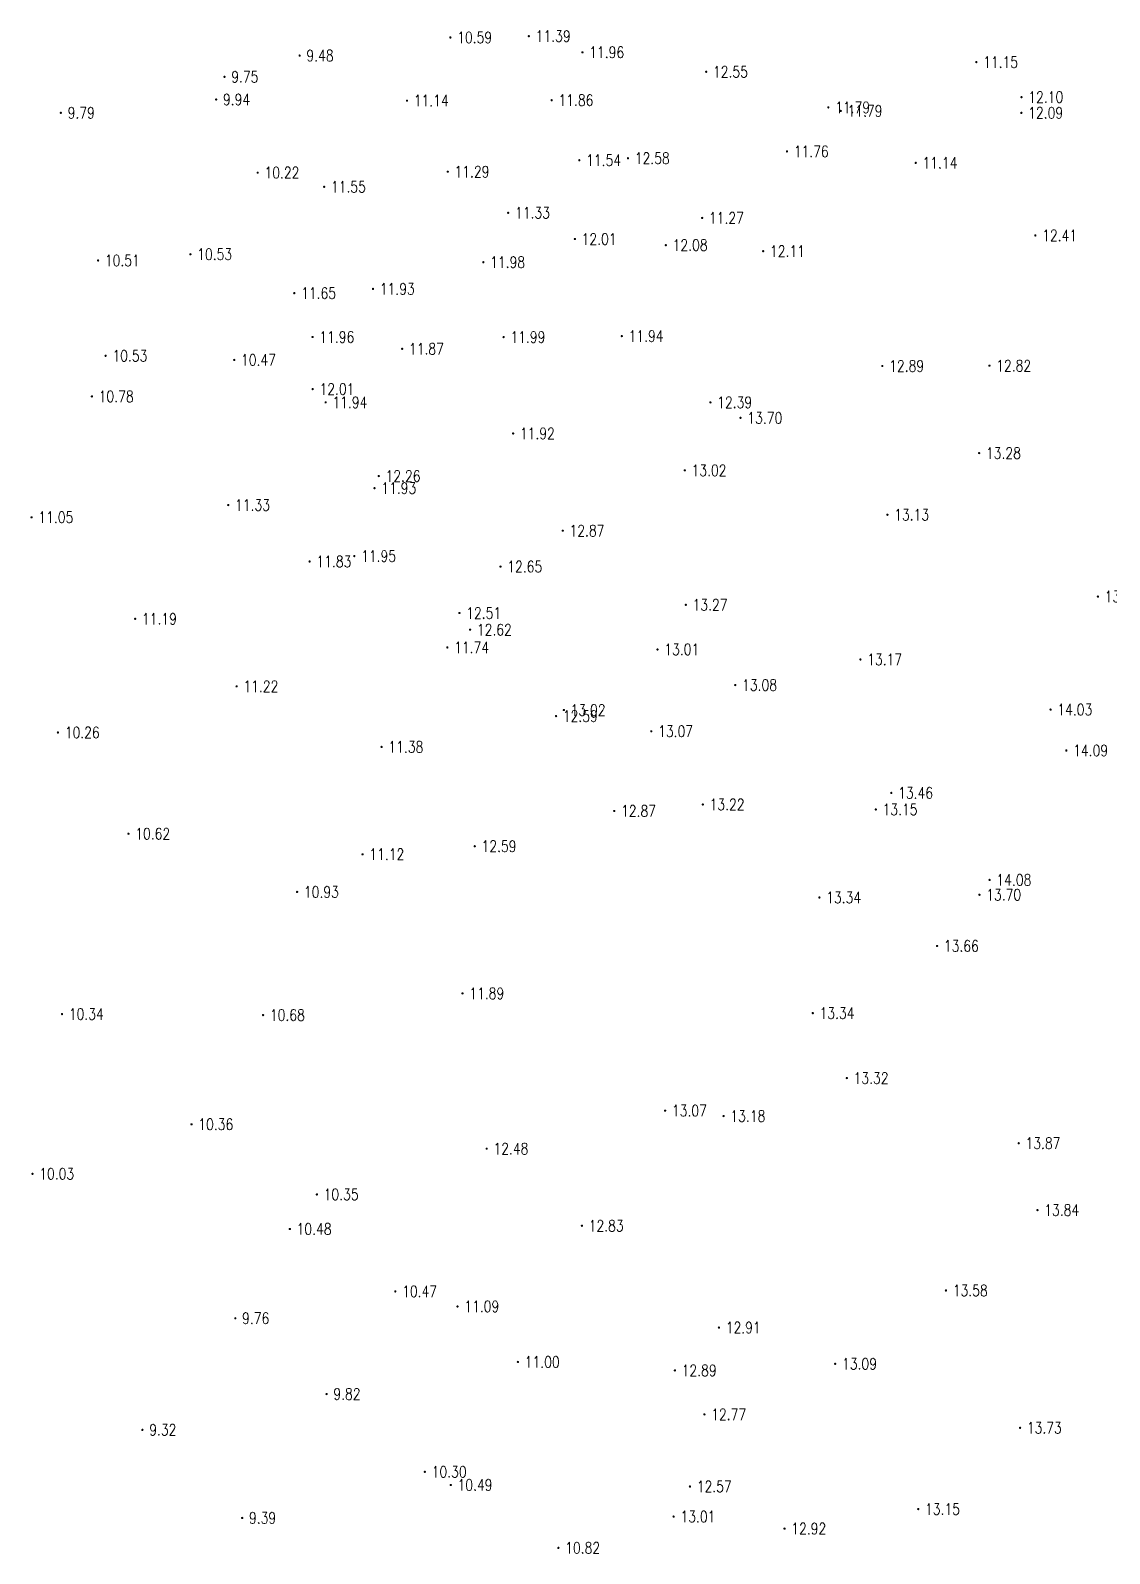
# Model space of a CAD drawing. Extents: x 476861 to 479475, y 2367369 to 2370541.
# Drawn here: x 478275.5 to 478370.8, y 2368759.5 to 2368893.9 of the extents above; entities that cross this region are included whole.
import ezdxf
from ezdxf.enums import TextEntityAlignment as Align

# ---------------------------------------------------------------- set-up
doc = ezdxf.new("R2010")
doc.units = 0
doc.header["$LTSCALE"] = 0.5
doc.layers.get('0').update_dxf_attribs({"linetype": 'CONTINUOUS'})
doc.layers.add('GCD', color=1, linetype='CONTINUOUS')
doc.styles.add('HZ', font='rs.shx', dxfattribs={"width": 0.8, "bigfont": 'hztxt.shx'})

# ---------------------------------------------------------------- blocks, each defined once
blk = doc.blocks.new('GC200')
at = {"linetype": 'Continuous', "const_width": 0.2, "flags": 128}
blk.add_lwpolyline([(-0.1, 0, 1), (0.1, 0, 1)], format="xyb", close=True, dxfattribs=at)

msp = doc.modelspace()

# ---------------------------------------------------------------- block references
at = {"layer": 'GCD', "linetype": 'Continuous'}
ref = msp.add_blockref('GC200', (478312.589, 2368893.263, 10.59), dxfattribs=dict(at, xscale=0.5, yscale=0.5, zscale=0.5))
ref.add_attrib('height', '10.59', dxfattribs={"linetype": 'Continuous', "height": 1, "style": 'HZ', "width": 0.8}).set_placement((478313.189, 2368893.263, 10.59), align=Align.MIDDLE_LEFT)
ref = msp.add_blockref('GC200', (478319.519, 2368893.382, 11.391), dxfattribs=dict(at, xscale=0.5, yscale=0.5, zscale=0.5))
ref.add_attrib('height', '11.39', dxfattribs={"linetype": 'Continuous', "height": 1, "style": 'HZ', "width": 0.8}).set_placement((478320.119, 2368893.382, 11.391), align=Align.MIDDLE_LEFT)
ref = msp.add_blockref('GC200', (478299.277, 2368891.664, 9.48), dxfattribs=dict(at, xscale=0.5, yscale=0.5, zscale=0.5))
ref.add_attrib('height', '9.48', dxfattribs={"linetype": 'Continuous', "height": 1, "style": 'HZ', "width": 0.8}).set_placement((478299.877, 2368891.664, 9.48), align=Align.MIDDLE_LEFT)
ref = msp.add_blockref('GC200', (478324.249, 2368891.955, 11.959), dxfattribs=dict(at, xscale=0.5, yscale=0.5, zscale=0.5))
ref.add_attrib('height', '11.96', dxfattribs={"linetype": 'Continuous', "height": 1, "style": 'HZ', "width": 0.8}).set_placement((478324.849, 2368891.955, 11.959), align=Align.MIDDLE_LEFT)
ref = msp.add_blockref('GC200', (478359.032, 2368891.089, 11.151), dxfattribs=dict(at, xscale=0.5, yscale=0.5, zscale=0.5))
ref.add_attrib('height', '11.15', dxfattribs={"linetype": 'Continuous', "height": 1, "style": 'HZ', "width": 0.8}).set_placement((478359.632, 2368891.089, 11.151), align=Align.MIDDLE_LEFT)
ref = msp.add_blockref('GC200', (478292.636, 2368889.791, 9.751), dxfattribs=dict(at, xscale=0.5, yscale=0.5, zscale=0.5))
ref.add_attrib('height', '9.75', dxfattribs={"linetype": 'Continuous', "height": 1, "style": 'HZ', "width": 0.8}).set_placement((478293.236, 2368889.791, 9.751), align=Align.MIDDLE_LEFT)
ref = msp.add_blockref('GC200', (478335.177, 2368890.238, 12.548), dxfattribs=dict(at, xscale=0.5, yscale=0.5, zscale=0.5))
ref.add_attrib('height', '12.55', dxfattribs={"linetype": 'Continuous', "height": 1, "style": 'HZ', "width": 0.8}).set_placement((478335.777, 2368890.238, 12.548), align=Align.MIDDLE_LEFT)
ref = msp.add_blockref('GC200', (478291.905, 2368887.789, 9.935), dxfattribs=dict(at, xscale=0.5, yscale=0.5, zscale=0.5))
ref.add_attrib('height', '9.94', dxfattribs={"linetype": 'Continuous', "height": 1, "style": 'HZ', "width": 0.8}).set_placement((478292.505, 2368887.789, 9.935), align=Align.MIDDLE_LEFT)
ref = msp.add_blockref('GC200', (478308.756, 2368887.688, 11.137), dxfattribs=dict(at, xscale=0.5, yscale=0.5, zscale=0.5))
ref.add_attrib('height', '11.14', dxfattribs={"linetype": 'Continuous', "height": 1, "style": 'HZ', "width": 0.8}).set_placement((478309.356, 2368887.688, 11.137), align=Align.MIDDLE_LEFT)
ref = msp.add_blockref('GC200', (478321.53, 2368887.728, 11.86), dxfattribs=dict(at, xscale=0.5, yscale=0.5, zscale=0.5))
ref.add_attrib('height', '11.86', dxfattribs={"linetype": 'Continuous', "height": 1, "style": 'HZ', "width": 0.8}).set_placement((478322.13, 2368887.728, 11.86), align=Align.MIDDLE_LEFT)
ref = msp.add_blockref('GC200', (478345.962, 2368887.094, 11.789), dxfattribs=dict(at, xscale=0.5, yscale=0.5, zscale=0.5))
ref.add_attrib('height', '11.79', dxfattribs={"linetype": 'Continuous', "height": 1, "style": 'HZ', "width": 0.8}).set_placement((478346.562, 2368887.094, 11.789), align=Align.MIDDLE_LEFT)
ref = msp.add_blockref('GC200', (478363.019, 2368888.003, 12.103), dxfattribs=dict(at, xscale=0.5, yscale=0.5, zscale=0.5))
ref.add_attrib('height', '12.10', dxfattribs={"linetype": 'Continuous', "height": 1, "style": 'HZ', "width": 0.8}).set_placement((478363.619, 2368888.003, 12.103), align=Align.MIDDLE_LEFT)
ref = msp.add_blockref('GC200', (478278.194, 2368886.614, 9.793), dxfattribs=dict(at, xscale=0.5, yscale=0.5, zscale=0.5))
ref.add_attrib('height', '9.79', dxfattribs={"linetype": 'Continuous', "height": 1, "style": 'HZ', "width": 0.8}).set_placement((478278.794, 2368886.614, 9.793), align=Align.MIDDLE_LEFT)
ref = msp.add_blockref('GC200', (478347.057, 2368886.785, 11.794), dxfattribs=dict(at, xscale=0.5, yscale=0.5, zscale=0.5))
ref.add_attrib('height', '11.79', dxfattribs={"linetype": 'Continuous', "height": 1, "style": 'HZ', "width": 0.8}).set_placement((478347.657, 2368886.785, 11.794), align=Align.MIDDLE_LEFT)
ref = msp.add_blockref('GC200', (478363.007, 2368886.611, 12.088), dxfattribs=dict(at, xscale=0.5, yscale=0.5, zscale=0.5))
ref.add_attrib('height', '12.09', dxfattribs={"linetype": 'Continuous', "height": 1, "style": 'HZ', "width": 0.8}).set_placement((478363.607, 2368886.611, 12.088), align=Align.MIDDLE_LEFT)
ref = msp.add_blockref('GC200', (478342.309, 2368883.209, 11.757), dxfattribs=dict(at, xscale=0.5, yscale=0.5, zscale=0.5))
ref.add_attrib('height', '11.76', dxfattribs={"linetype": 'Continuous', "height": 1, "style": 'HZ', "width": 0.8}).set_placement((478342.909, 2368883.209, 11.757), align=Align.MIDDLE_LEFT)
ref = msp.add_blockref('GC200', (478323.973, 2368882.429, 11.542), dxfattribs=dict(at, xscale=0.5, yscale=0.5, zscale=0.5))
ref.add_attrib('height', '11.54', dxfattribs={"linetype": 'Continuous', "height": 1, "style": 'HZ', "width": 0.8}).set_placement((478324.573, 2368882.429, 11.542), align=Align.MIDDLE_LEFT)
ref = msp.add_blockref('GC200', (478328.271, 2368882.606, 12.581), dxfattribs=dict(at, xscale=0.5, yscale=0.5, zscale=0.5))
ref.add_attrib('height', '12.58', dxfattribs={"linetype": 'Continuous', "height": 1, "style": 'HZ', "width": 0.8}).set_placement((478328.871, 2368882.606, 12.581), align=Align.MIDDLE_LEFT)
ref = msp.add_blockref('GC200', (478353.679, 2368882.199, 11.14), dxfattribs=dict(at, xscale=0.5, yscale=0.5, zscale=0.5))
ref.add_attrib('height', '11.14', dxfattribs={"linetype": 'Continuous', "height": 1, "style": 'HZ', "width": 0.8}).set_placement((478354.279, 2368882.199, 11.14), align=Align.MIDDLE_LEFT)
ref = msp.add_blockref('GC200', (478295.572, 2368881.337, 10.22), dxfattribs=dict(at, xscale=0.5, yscale=0.5, zscale=0.5))
ref.add_attrib('height', '10.22', dxfattribs={"linetype": 'Continuous', "height": 1, "style": 'HZ', "width": 0.8}).set_placement((478296.172, 2368881.337, 10.22), align=Align.MIDDLE_LEFT)
ref = msp.add_blockref('GC200', (478312.355, 2368881.422, 11.287), dxfattribs=dict(at, xscale=0.5, yscale=0.5, zscale=0.5))
ref.add_attrib('height', '11.29', dxfattribs={"linetype": 'Continuous', "height": 1, "style": 'HZ', "width": 0.8}).set_placement((478312.955, 2368881.422, 11.287), align=Align.MIDDLE_LEFT)
ref = msp.add_blockref('GC200', (478301.441, 2368880.088, 11.55), dxfattribs=dict(at, xscale=0.5, yscale=0.5, zscale=0.5))
ref.add_attrib('height', '11.55', dxfattribs={"linetype": 'Continuous', "height": 1, "style": 'HZ', "width": 0.8}).set_placement((478302.041, 2368880.088, 11.55), align=Align.MIDDLE_LEFT)
ref = msp.add_blockref('GC200', (478317.697, 2368877.791, 11.33), dxfattribs=dict(at, xscale=0.5, yscale=0.5, zscale=0.5))
ref.add_attrib('height', '11.33', dxfattribs={"linetype": 'Continuous', "height": 1, "style": 'HZ', "width": 0.8}).set_placement((478318.297, 2368877.791, 11.33), align=Align.MIDDLE_LEFT)
ref = msp.add_blockref('GC200', (478334.821, 2368877.339, 11.27), dxfattribs=dict(at, xscale=0.5, yscale=0.5, zscale=0.5))
ref.add_attrib('height', '11.27', dxfattribs={"linetype": 'Continuous', "height": 1, "style": 'HZ', "width": 0.8}).set_placement((478335.421, 2368877.339, 11.27), align=Align.MIDDLE_LEFT)
ref = msp.add_blockref('GC200', (478323.58, 2368875.479, 12.006), dxfattribs=dict(at, xscale=0.5, yscale=0.5, zscale=0.5))
ref.add_attrib('height', '12.01', dxfattribs={"linetype": 'Continuous', "height": 1, "style": 'HZ', "width": 0.8}).set_placement((478324.18, 2368875.479, 12.006), align=Align.MIDDLE_LEFT)
ref = msp.add_blockref('GC200', (478331.615, 2368874.943, 12.08), dxfattribs=dict(at, xscale=0.5, yscale=0.5, zscale=0.5))
ref.add_attrib('height', '12.08', dxfattribs={"linetype": 'Continuous', "height": 1, "style": 'HZ', "width": 0.8}).set_placement((478332.215, 2368874.943, 12.08), align=Align.MIDDLE_LEFT)
ref = msp.add_blockref('GC200', (478364.243, 2368875.794, 12.413), dxfattribs=dict(at, xscale=0.5, yscale=0.5, zscale=0.5))
ref.add_attrib('height', '12.41', dxfattribs={"linetype": 'Continuous', "height": 1, "style": 'HZ', "width": 0.8}).set_placement((478364.843, 2368875.794, 12.413), align=Align.MIDDLE_LEFT)
ref = msp.add_blockref('GC200', (478281.479, 2368873.586, 10.51), dxfattribs=dict(at, xscale=0.5, yscale=0.5, zscale=0.5))
ref.add_attrib('height', '10.51', dxfattribs={"linetype": 'Continuous', "height": 1, "style": 'HZ', "width": 0.8}).set_placement((478282.079, 2368873.586, 10.51), align=Align.MIDDLE_LEFT)
ref = msp.add_blockref('GC200', (478289.632, 2368874.133, 10.529), dxfattribs=dict(at, xscale=0.5, yscale=0.5, zscale=0.5))
ref.add_attrib('height', '10.53', dxfattribs={"linetype": 'Continuous', "height": 1, "style": 'HZ', "width": 0.8}).set_placement((478290.232, 2368874.133, 10.529), align=Align.MIDDLE_LEFT)
ref = msp.add_blockref('GC200', (478315.499, 2368873.435, 11.98), dxfattribs=dict(at, xscale=0.5, yscale=0.5, zscale=0.5))
ref.add_attrib('height', '11.98', dxfattribs={"linetype": 'Continuous', "height": 1, "style": 'HZ', "width": 0.8}).set_placement((478316.099, 2368873.435, 11.98), align=Align.MIDDLE_LEFT)
ref = msp.add_blockref('GC200', (478340.21, 2368874.405, 12.114), dxfattribs=dict(at, xscale=0.5, yscale=0.5, zscale=0.5))
ref.add_attrib('height', '12.11', dxfattribs={"linetype": 'Continuous', "height": 1, "style": 'HZ', "width": 0.8}).set_placement((478340.81, 2368874.405, 12.114), align=Align.MIDDLE_LEFT)
ref = msp.add_blockref('GC200', (478298.805, 2368870.705, 11.65), dxfattribs=dict(at, xscale=0.5, yscale=0.5, zscale=0.5))
ref.add_attrib('height', '11.65', dxfattribs={"linetype": 'Continuous', "height": 1, "style": 'HZ', "width": 0.8}).set_placement((478299.405, 2368870.705, 11.65), align=Align.MIDDLE_LEFT)
ref = msp.add_blockref('GC200', (478305.753, 2368871.079, 11.933), dxfattribs=dict(at, xscale=0.5, yscale=0.5, zscale=0.5))
ref.add_attrib('height', '11.93', dxfattribs={"linetype": 'Continuous', "height": 1, "style": 'HZ', "width": 0.8}).set_placement((478306.353, 2368871.079, 11.933), align=Align.MIDDLE_LEFT)
ref = msp.add_blockref('GC200', (478300.42, 2368866.833, 11.962), dxfattribs=dict(at, xscale=0.5, yscale=0.5, zscale=0.5))
ref.add_attrib('height', '11.96', dxfattribs={"linetype": 'Continuous', "height": 1, "style": 'HZ', "width": 0.8}).set_placement((478301.02, 2368866.833, 11.962), align=Align.MIDDLE_LEFT)
ref = msp.add_blockref('GC200', (478317.289, 2368866.828, 11.993), dxfattribs=dict(at, xscale=0.5, yscale=0.5, zscale=0.5))
ref.add_attrib('height', '11.99', dxfattribs={"linetype": 'Continuous', "height": 1, "style": 'HZ', "width": 0.8}).set_placement((478317.889, 2368866.828, 11.993), align=Align.MIDDLE_LEFT)
ref = msp.add_blockref('GC200', (478327.727, 2368866.915, 11.94), dxfattribs=dict(at, xscale=0.5, yscale=0.5, zscale=0.5))
ref.add_attrib('height', '11.94', dxfattribs={"linetype": 'Continuous', "height": 1, "style": 'HZ', "width": 0.8}).set_placement((478328.327, 2368866.915, 11.94), align=Align.MIDDLE_LEFT)
ref = msp.add_blockref('GC200', (478308.331, 2368865.787, 11.87), dxfattribs=dict(at, xscale=0.5, yscale=0.5, zscale=0.5))
ref.add_attrib('height', '11.87', dxfattribs={"linetype": 'Continuous', "height": 1, "style": 'HZ', "width": 0.8}).set_placement((478308.931, 2368865.787, 11.87), align=Align.MIDDLE_LEFT)
ref = msp.add_blockref('GC200', (478282.144, 2368865.175, 10.529), dxfattribs=dict(at, xscale=0.5, yscale=0.5, zscale=0.5))
ref.add_attrib('height', '10.53', dxfattribs={"linetype": 'Continuous', "height": 1, "style": 'HZ', "width": 0.8}).set_placement((478282.744, 2368865.175, 10.529), align=Align.MIDDLE_LEFT)
ref = msp.add_blockref('GC200', (478293.501, 2368864.81, 10.47), dxfattribs=dict(at, xscale=0.5, yscale=0.5, zscale=0.5))
ref.add_attrib('height', '10.47', dxfattribs={"linetype": 'Continuous', "height": 1, "style": 'HZ', "width": 0.8}).set_placement((478294.101, 2368864.81, 10.47), align=Align.MIDDLE_LEFT)
ref = msp.add_blockref('GC200', (478350.734, 2368864.275, 12.891), dxfattribs=dict(at, xscale=0.5, yscale=0.5, zscale=0.5))
ref.add_attrib('height', '12.89', dxfattribs={"linetype": 'Continuous', "height": 1, "style": 'HZ', "width": 0.8}).set_placement((478351.334, 2368864.275, 12.891), align=Align.MIDDLE_LEFT)
ref = msp.add_blockref('GC200', (478360.191, 2368864.304, 12.818), dxfattribs=dict(at, xscale=0.5, yscale=0.5, zscale=0.5))
ref.add_attrib('height', '12.82', dxfattribs={"linetype": 'Continuous', "height": 1, "style": 'HZ', "width": 0.8}).set_placement((478360.791, 2368864.304, 12.818), align=Align.MIDDLE_LEFT)
ref = msp.add_blockref('GC200', (478280.932, 2368861.591, 10.78), dxfattribs=dict(at, xscale=0.5, yscale=0.5, zscale=0.5))
ref.add_attrib('height', '10.78', dxfattribs={"linetype": 'Continuous', "height": 1, "style": 'HZ', "width": 0.8}).set_placement((478281.532, 2368861.591, 10.78), align=Align.MIDDLE_LEFT)
ref = msp.add_blockref('GC200', (478300.428, 2368862.236, 12.011), dxfattribs=dict(at, xscale=0.5, yscale=0.5, zscale=0.5))
ref.add_attrib('height', '12.01', dxfattribs={"linetype": 'Continuous', "height": 1, "style": 'HZ', "width": 0.8}).set_placement((478301.028, 2368862.236, 12.011), align=Align.MIDDLE_LEFT)
ref = msp.add_blockref('GC200', (478301.572, 2368861.067, 11.938), dxfattribs=dict(at, xscale=0.5, yscale=0.5, zscale=0.5))
ref.add_attrib('height', '11.94', dxfattribs={"linetype": 'Continuous', "height": 1, "style": 'HZ', "width": 0.8}).set_placement((478302.172, 2368861.067, 11.938), align=Align.MIDDLE_LEFT)
ref = msp.add_blockref('GC200', (478335.55, 2368861.066, 12.388), dxfattribs=dict(at, xscale=0.5, yscale=0.5, zscale=0.5))
ref.add_attrib('height', '12.39', dxfattribs={"linetype": 'Continuous', "height": 1, "style": 'HZ', "width": 0.8}).set_placement((478336.15, 2368861.066, 12.388), align=Align.MIDDLE_LEFT)
ref = msp.add_blockref('GC200', (478338.209, 2368859.698, 13.701), dxfattribs=dict(at, xscale=0.5, yscale=0.5, zscale=0.5))
ref.add_attrib('height', '13.70', dxfattribs={"linetype": 'Continuous', "height": 1, "style": 'HZ', "width": 0.8}).set_placement((478338.809, 2368859.698, 13.701), align=Align.MIDDLE_LEFT)
ref = msp.add_blockref('GC200', (478318.127, 2368858.323, 11.919), dxfattribs=dict(at, xscale=0.5, yscale=0.5, zscale=0.5))
ref.add_attrib('height', '11.92', dxfattribs={"linetype": 'Continuous', "height": 1, "style": 'HZ', "width": 0.8}).set_placement((478318.727, 2368858.323, 11.919), align=Align.MIDDLE_LEFT)
ref = msp.add_blockref('GC200', (478359.279, 2368856.592, 13.277), dxfattribs=dict(at, xscale=0.5, yscale=0.5, zscale=0.5))
ref.add_attrib('height', '13.28', dxfattribs={"linetype": 'Continuous', "height": 1, "style": 'HZ', "width": 0.8}).set_placement((478359.879, 2368856.592, 13.277), align=Align.MIDDLE_LEFT)
ref = msp.add_blockref('GC200', (478306.264, 2368854.565, 12.258), dxfattribs=dict(at, xscale=0.5, yscale=0.5, zscale=0.5))
ref.add_attrib('height', '12.26', dxfattribs={"linetype": 'Continuous', "height": 1, "style": 'HZ', "width": 0.8}).set_placement((478306.864, 2368854.565, 12.258), align=Align.MIDDLE_LEFT)
ref = msp.add_blockref('GC200', (478333.287, 2368855.069, 13.024), dxfattribs=dict(at, xscale=0.5, yscale=0.5, zscale=0.5))
ref.add_attrib('height', '13.02', dxfattribs={"linetype": 'Continuous', "height": 1, "style": 'HZ', "width": 0.8}).set_placement((478333.887, 2368855.069, 13.024), align=Align.MIDDLE_LEFT)
ref = msp.add_blockref('GC200', (478305.889, 2368853.499, 11.934), dxfattribs=dict(at, xscale=0.5, yscale=0.5, zscale=0.5))
ref.add_attrib('height', '11.93', dxfattribs={"linetype": 'Continuous', "height": 1, "style": 'HZ', "width": 0.8}).set_placement((478306.489, 2368853.499, 11.934), align=Align.MIDDLE_LEFT)
ref = msp.add_blockref('GC200', (478292.973, 2368852.007, 11.331), dxfattribs=dict(at, xscale=0.5, yscale=0.5, zscale=0.5))
ref.add_attrib('height', '11.33', dxfattribs={"linetype": 'Continuous', "height": 1, "style": 'HZ', "width": 0.8}).set_placement((478293.573, 2368852.007, 11.331), align=Align.MIDDLE_LEFT)
ref = msp.add_blockref('GC200', (478275.607, 2368850.923, 11.052), dxfattribs=dict(at, xscale=0.5, yscale=0.5, zscale=0.5))
ref.add_attrib('height', '11.05', dxfattribs={"linetype": 'Continuous', "height": 1, "style": 'HZ', "width": 0.8}).set_placement((478276.207, 2368850.923, 11.052), align=Align.MIDDLE_LEFT)
ref = msp.add_blockref('GC200', (478351.179, 2368851.151, 13.126), dxfattribs=dict(at, xscale=0.5, yscale=0.5, zscale=0.5))
ref.add_attrib('height', '13.13', dxfattribs={"linetype": 'Continuous', "height": 1, "style": 'HZ', "width": 0.8}).set_placement((478351.779, 2368851.151, 13.126), align=Align.MIDDLE_LEFT)
ref = msp.add_blockref('GC200', (478322.51, 2368849.743, 12.87), dxfattribs=dict(at, xscale=0.5, yscale=0.5, zscale=0.5))
ref.add_attrib('height', '12.87', dxfattribs={"linetype": 'Continuous', "height": 1, "style": 'HZ', "width": 0.8}).set_placement((478323.11, 2368849.743, 12.87), align=Align.MIDDLE_LEFT)
ref = msp.add_blockref('GC200', (478300.157, 2368847.025, 11.832), dxfattribs=dict(at, xscale=0.5, yscale=0.5, zscale=0.5))
ref.add_attrib('height', '11.83', dxfattribs={"linetype": 'Continuous', "height": 1, "style": 'HZ', "width": 0.8}).set_placement((478300.757, 2368847.025, 11.832), align=Align.MIDDLE_LEFT)
ref = msp.add_blockref('GC200', (478304.104, 2368847.504, 11.952), dxfattribs=dict(at, xscale=0.5, yscale=0.5, zscale=0.5))
ref.add_attrib('height', '11.95', dxfattribs={"linetype": 'Continuous', "height": 1, "style": 'HZ', "width": 0.8}).set_placement((478304.704, 2368847.504, 11.952), align=Align.MIDDLE_LEFT)
ref = msp.add_blockref('GC200', (478317.014, 2368846.574, 12.65), dxfattribs=dict(at, xscale=0.5, yscale=0.5, zscale=0.5))
ref.add_attrib('height', '12.65', dxfattribs={"linetype": 'Continuous', "height": 1, "style": 'HZ', "width": 0.8}).set_placement((478317.614, 2368846.574, 12.65), align=Align.MIDDLE_LEFT)
ref = msp.add_blockref('GC200', (478369.766, 2368843.929, 13.694), dxfattribs=dict(at, xscale=0.5, yscale=0.5, zscale=0.5))
ref.add_attrib('height', '13.69', dxfattribs={"linetype": 'Continuous', "height": 1, "style": 'HZ', "width": 0.8}).set_placement((478370.366, 2368843.929, 13.694), align=Align.MIDDLE_LEFT)
ref = msp.add_blockref('GC200', (478313.388, 2368842.479, 12.507), dxfattribs=dict(at, xscale=0.5, yscale=0.5, zscale=0.5))
ref.add_attrib('height', '12.51', dxfattribs={"linetype": 'Continuous', "height": 1, "style": 'HZ', "width": 0.8}).set_placement((478313.988, 2368842.479, 12.507), align=Align.MIDDLE_LEFT)
ref = msp.add_blockref('GC200', (478333.375, 2368843.201, 13.271), dxfattribs=dict(at, xscale=0.5, yscale=0.5, zscale=0.5))
ref.add_attrib('height', '13.27', dxfattribs={"linetype": 'Continuous', "height": 1, "style": 'HZ', "width": 0.8}).set_placement((478333.975, 2368843.201, 13.271), align=Align.MIDDLE_LEFT)
ref = msp.add_blockref('GC200', (478284.753, 2368841.965, 11.188), dxfattribs=dict(at, xscale=0.5, yscale=0.5, zscale=0.5))
ref.add_attrib('height', '11.19', dxfattribs={"linetype": 'Continuous', "height": 1, "style": 'HZ', "width": 0.8}).set_placement((478285.353, 2368841.965, 11.188), align=Align.MIDDLE_LEFT)
ref = msp.add_blockref('GC200', (478314.332, 2368841.008, 12.618), dxfattribs=dict(at, xscale=0.5, yscale=0.5, zscale=0.5))
ref.add_attrib('height', '12.62', dxfattribs={"linetype": 'Continuous', "height": 1, "style": 'HZ', "width": 0.8}).set_placement((478314.932, 2368841.008, 12.618), align=Align.MIDDLE_LEFT)
ref = msp.add_blockref('GC200', (478312.319, 2368839.44, 11.741), dxfattribs=dict(at, xscale=0.5, yscale=0.5, zscale=0.5))
ref.add_attrib('height', '11.74', dxfattribs={"linetype": 'Continuous', "height": 1, "style": 'HZ', "width": 0.8}).set_placement((478312.919, 2368839.44, 11.741), align=Align.MIDDLE_LEFT)
ref = msp.add_blockref('GC200', (478330.879, 2368839.264, 13.011), dxfattribs=dict(at, xscale=0.5, yscale=0.5, zscale=0.5))
ref.add_attrib('height', '13.01', dxfattribs={"linetype": 'Continuous', "height": 1, "style": 'HZ', "width": 0.8}).set_placement((478331.479, 2368839.264, 13.011), align=Align.MIDDLE_LEFT)
ref = msp.add_blockref('GC200', (478348.794, 2368838.38, 13.17), dxfattribs=dict(at, xscale=0.5, yscale=0.5, zscale=0.5))
ref.add_attrib('height', '13.17', dxfattribs={"linetype": 'Continuous', "height": 1, "style": 'HZ', "width": 0.8}).set_placement((478349.394, 2368838.38, 13.17), align=Align.MIDDLE_LEFT)
ref = msp.add_blockref('GC200', (478293.713, 2368836.008, 11.219), dxfattribs=dict(at, xscale=0.5, yscale=0.5, zscale=0.5))
ref.add_attrib('height', '11.22', dxfattribs={"linetype": 'Continuous', "height": 1, "style": 'HZ', "width": 0.8}).set_placement((478294.313, 2368836.008, 11.219), align=Align.MIDDLE_LEFT)
ref = msp.add_blockref('GC200', (478337.743, 2368836.123, 13.08), dxfattribs=dict(at, xscale=0.5, yscale=0.5, zscale=0.5))
ref.add_attrib('height', '13.08', dxfattribs={"linetype": 'Continuous', "height": 1, "style": 'HZ', "width": 0.8}).set_placement((478338.343, 2368836.123, 13.08), align=Align.MIDDLE_LEFT)
ref = msp.add_blockref('GC200', (478321.918, 2368833.384, 12.591), dxfattribs=dict(at, xscale=0.5, yscale=0.5, zscale=0.5))
ref.add_attrib('height', '12.59', dxfattribs={"linetype": 'Continuous', "height": 1, "style": 'HZ', "width": 0.8}).set_placement((478322.518, 2368833.384, 12.591), align=Align.MIDDLE_LEFT)
ref = msp.add_blockref('GC200', (478322.607, 2368833.919, 13.019), dxfattribs=dict(at, xscale=0.5, yscale=0.5, zscale=0.5))
ref.add_attrib('height', '13.02', dxfattribs={"linetype": 'Continuous', "height": 1, "style": 'HZ', "width": 0.8}).set_placement((478323.207, 2368833.919, 13.019), align=Align.MIDDLE_LEFT)
ref = msp.add_blockref('GC200', (478365.585, 2368833.959, 14.027), dxfattribs=dict(at, xscale=0.5, yscale=0.5, zscale=0.5))
ref.add_attrib('height', '14.03', dxfattribs={"linetype": 'Continuous', "height": 1, "style": 'HZ', "width": 0.8}).set_placement((478366.185, 2368833.959, 14.027), align=Align.MIDDLE_LEFT)
ref = msp.add_blockref('GC200', (478277.936, 2368831.937, 10.261), dxfattribs=dict(at, xscale=0.5, yscale=0.5, zscale=0.5))
ref.add_attrib('height', '10.26', dxfattribs={"linetype": 'Continuous', "height": 1, "style": 'HZ', "width": 0.8}).set_placement((478278.536, 2368831.937, 10.261), align=Align.MIDDLE_LEFT)
ref = msp.add_blockref('GC200', (478330.33, 2368832.043, 13.073), dxfattribs=dict(at, xscale=0.5, yscale=0.5, zscale=0.5))
ref.add_attrib('height', '13.07', dxfattribs={"linetype": 'Continuous', "height": 1, "style": 'HZ', "width": 0.8}).set_placement((478330.93, 2368832.043, 13.073), align=Align.MIDDLE_LEFT)
ref = msp.add_blockref('GC200', (478306.513, 2368830.664, 11.38), dxfattribs=dict(at, xscale=0.5, yscale=0.5, zscale=0.5))
ref.add_attrib('height', '11.38', dxfattribs={"linetype": 'Continuous', "height": 1, "style": 'HZ', "width": 0.8}).set_placement((478307.113, 2368830.664, 11.38), align=Align.MIDDLE_LEFT)
ref = msp.add_blockref('GC200', (478366.978, 2368830.348, 14.093), dxfattribs=dict(at, xscale=0.5, yscale=0.5, zscale=0.5))
ref.add_attrib('height', '14.09', dxfattribs={"linetype": 'Continuous', "height": 1, "style": 'HZ', "width": 0.8}).set_placement((478367.578, 2368830.348, 14.093), align=Align.MIDDLE_LEFT)
ref = msp.add_blockref('GC200', (478351.523, 2368826.605, 13.46), dxfattribs=dict(at, xscale=0.5, yscale=0.5, zscale=0.5))
ref.add_attrib('height', '13.46', dxfattribs={"linetype": 'Continuous', "height": 1, "style": 'HZ', "width": 0.8}).set_placement((478352.123, 2368826.605, 13.46), align=Align.MIDDLE_LEFT)
ref = msp.add_blockref('GC200', (478327.06, 2368825.012, 12.874), dxfattribs=dict(at, xscale=0.5, yscale=0.5, zscale=0.5))
ref.add_attrib('height', '12.87', dxfattribs={"linetype": 'Continuous', "height": 1, "style": 'HZ', "width": 0.8}).set_placement((478327.66, 2368825.012, 12.874), align=Align.MIDDLE_LEFT)
ref = msp.add_blockref('GC200', (478334.88, 2368825.585, 13.22), dxfattribs=dict(at, xscale=0.5, yscale=0.5, zscale=0.5))
ref.add_attrib('height', '13.22', dxfattribs={"linetype": 'Continuous', "height": 1, "style": 'HZ', "width": 0.8}).set_placement((478335.48, 2368825.585, 13.22), align=Align.MIDDLE_LEFT)
ref = msp.add_blockref('GC200', (478350.153, 2368825.148, 13.145), dxfattribs=dict(at, xscale=0.5, yscale=0.5, zscale=0.5))
ref.add_attrib('height', '13.15', dxfattribs={"linetype": 'Continuous', "height": 1, "style": 'HZ', "width": 0.8}).set_placement((478350.753, 2368825.148, 13.145), align=Align.MIDDLE_LEFT)
ref = msp.add_blockref('GC200', (478284.164, 2368823.004, 10.62), dxfattribs=dict(at, xscale=0.5, yscale=0.5, zscale=0.5))
ref.add_attrib('height', '10.62', dxfattribs={"linetype": 'Continuous', "height": 1, "style": 'HZ', "width": 0.8}).set_placement((478284.764, 2368823.004, 10.62), align=Align.MIDDLE_LEFT)
ref = msp.add_blockref('GC200', (478304.831, 2368821.187, 11.12), dxfattribs=dict(at, xscale=0.5, yscale=0.5, zscale=0.5))
ref.add_attrib('height', '11.12', dxfattribs={"linetype": 'Continuous', "height": 1, "style": 'HZ', "width": 0.8}).set_placement((478305.431, 2368821.187, 11.12), align=Align.MIDDLE_LEFT)
ref = msp.add_blockref('GC200', (478314.739, 2368821.902, 12.593), dxfattribs=dict(at, xscale=0.5, yscale=0.5, zscale=0.5))
ref.add_attrib('height', '12.59', dxfattribs={"linetype": 'Continuous', "height": 1, "style": 'HZ', "width": 0.8}).set_placement((478315.339, 2368821.902, 12.593), align=Align.MIDDLE_LEFT)
ref = msp.add_blockref('GC200', (478360.201, 2368818.931, 14.075), dxfattribs=dict(at, xscale=0.5, yscale=0.5, zscale=0.5))
ref.add_attrib('height', '14.08', dxfattribs={"linetype": 'Continuous', "height": 1, "style": 'HZ', "width": 0.8}).set_placement((478360.801, 2368818.931, 14.075), align=Align.MIDDLE_LEFT)
ref = msp.add_blockref('GC200', (478299.056, 2368817.87, 10.934), dxfattribs=dict(at, xscale=0.5, yscale=0.5, zscale=0.5))
ref.add_attrib('height', '10.93', dxfattribs={"linetype": 'Continuous', "height": 1, "style": 'HZ', "width": 0.8}).set_placement((478299.656, 2368817.87, 10.934), align=Align.MIDDLE_LEFT)
ref = msp.add_blockref('GC200', (478345.172, 2368817.378, 13.335), dxfattribs=dict(at, xscale=0.5, yscale=0.5, zscale=0.5))
ref.add_attrib('height', '13.34', dxfattribs={"linetype": 'Continuous', "height": 1, "style": 'HZ', "width": 0.8}).set_placement((478345.772, 2368817.378, 13.335), align=Align.MIDDLE_LEFT)
ref = msp.add_blockref('GC200', (478359.307, 2368817.62, 13.699), dxfattribs=dict(at, xscale=0.5, yscale=0.5, zscale=0.5))
ref.add_attrib('height', '13.70', dxfattribs={"linetype": 'Continuous', "height": 1, "style": 'HZ', "width": 0.8}).set_placement((478359.907, 2368817.62, 13.699), align=Align.MIDDLE_LEFT)
ref = msp.add_blockref('GC200', (478355.565, 2368813.101, 13.663), dxfattribs=dict(at, xscale=0.5, yscale=0.5, zscale=0.5))
ref.add_attrib('height', '13.66', dxfattribs={"linetype": 'Continuous', "height": 1, "style": 'HZ', "width": 0.8}).set_placement((478356.165, 2368813.101, 13.663), align=Align.MIDDLE_LEFT)
ref = msp.add_blockref('GC200', (478313.659, 2368808.917, 11.885), dxfattribs=dict(at, xscale=0.5, yscale=0.5, zscale=0.5))
ref.add_attrib('height', '11.89', dxfattribs={"linetype": 'Continuous', "height": 1, "style": 'HZ', "width": 0.8}).set_placement((478314.259, 2368808.917, 11.885), align=Align.MIDDLE_LEFT)
ref = msp.add_blockref('GC200', (478278.294, 2368807.092, 10.335), dxfattribs=dict(at, xscale=0.5, yscale=0.5, zscale=0.5))
ref.add_attrib('height', '10.34', dxfattribs={"linetype": 'Continuous', "height": 1, "style": 'HZ', "width": 0.8}).set_placement((478278.894, 2368807.092, 10.335), align=Align.MIDDLE_LEFT)
ref = msp.add_blockref('GC200', (478296.051, 2368807.001, 10.677), dxfattribs=dict(at, xscale=0.5, yscale=0.5, zscale=0.5))
ref.add_attrib('height', '10.68', dxfattribs={"linetype": 'Continuous', "height": 1, "style": 'HZ', "width": 0.8}).set_placement((478296.651, 2368807.001, 10.677), align=Align.MIDDLE_LEFT)
ref = msp.add_blockref('GC200', (478344.588, 2368807.176, 13.338), dxfattribs=dict(at, xscale=0.5, yscale=0.5, zscale=0.5))
ref.add_attrib('height', '13.34', dxfattribs={"linetype": 'Continuous', "height": 1, "style": 'HZ', "width": 0.8}).set_placement((478345.188, 2368807.176, 13.338), align=Align.MIDDLE_LEFT)
ref = msp.add_blockref('GC200', (478347.595, 2368801.446, 13.318), dxfattribs=dict(at, xscale=0.5, yscale=0.5, zscale=0.5))
ref.add_attrib('height', '13.32', dxfattribs={"linetype": 'Continuous', "height": 1, "style": 'HZ', "width": 0.8}).set_placement((478348.195, 2368801.446, 13.318), align=Align.MIDDLE_LEFT)
ref = msp.add_blockref('GC200', (478331.552, 2368798.571, 13.066), dxfattribs=dict(at, xscale=0.5, yscale=0.5, zscale=0.5))
ref.add_attrib('height', '13.07', dxfattribs={"linetype": 'Continuous', "height": 1, "style": 'HZ', "width": 0.8}).set_placement((478332.152, 2368798.571, 13.066), align=Align.MIDDLE_LEFT)
ref = msp.add_blockref('GC200', (478289.73, 2368797.365, 10.359), dxfattribs=dict(at, xscale=0.5, yscale=0.5, zscale=0.5))
ref.add_attrib('height', '10.36', dxfattribs={"linetype": 'Continuous', "height": 1, "style": 'HZ', "width": 0.8}).set_placement((478290.33, 2368797.365, 10.359), align=Align.MIDDLE_LEFT)
ref = msp.add_blockref('GC200', (478336.709, 2368798.092, 13.178), dxfattribs=dict(at, xscale=0.5, yscale=0.5, zscale=0.5))
ref.add_attrib('height', '13.18', dxfattribs={"linetype": 'Continuous', "height": 1, "style": 'HZ', "width": 0.8}).set_placement((478337.309, 2368798.092, 13.178), align=Align.MIDDLE_LEFT)
ref = msp.add_blockref('GC200', (478362.773, 2368795.695, 13.87), dxfattribs=dict(at, xscale=0.5, yscale=0.5, zscale=0.5))
ref.add_attrib('height', '13.87', dxfattribs={"linetype": 'Continuous', "height": 1, "style": 'HZ', "width": 0.8}).set_placement((478363.373, 2368795.695, 13.87), align=Align.MIDDLE_LEFT)
ref = msp.add_blockref('GC200', (478315.792, 2368795.215, 12.483), dxfattribs=dict(at, xscale=0.5, yscale=0.5, zscale=0.5))
ref.add_attrib('height', '12.48', dxfattribs={"linetype": 'Continuous', "height": 1, "style": 'HZ', "width": 0.8}).set_placement((478316.392, 2368795.215, 12.483), align=Align.MIDDLE_LEFT)
ref = msp.add_blockref('GC200', (478275.686, 2368792.997, 10.034), dxfattribs=dict(at, xscale=0.5, yscale=0.5, zscale=0.5))
ref.add_attrib('height', '10.03', dxfattribs={"linetype": 'Continuous', "height": 1, "style": 'HZ', "width": 0.8}).set_placement((478276.286, 2368792.997, 10.034), align=Align.MIDDLE_LEFT)
ref = msp.add_blockref('GC200', (478300.8, 2368791.177, 10.346), dxfattribs=dict(at, xscale=0.5, yscale=0.5, zscale=0.5))
ref.add_attrib('height', '10.35', dxfattribs={"linetype": 'Continuous', "height": 1, "style": 'HZ', "width": 0.8}).set_placement((478301.4, 2368791.177, 10.346), align=Align.MIDDLE_LEFT)
ref = msp.add_blockref('GC200', (478364.43, 2368789.796, 13.84), dxfattribs=dict(at, xscale=0.5, yscale=0.5, zscale=0.5))
ref.add_attrib('height', '13.84', dxfattribs={"linetype": 'Continuous', "height": 1, "style": 'HZ', "width": 0.8}).set_placement((478365.03, 2368789.796, 13.84), align=Align.MIDDLE_LEFT)
ref = msp.add_blockref('GC200', (478298.411, 2368788.128, 10.479), dxfattribs=dict(at, xscale=0.5, yscale=0.5, zscale=0.5))
ref.add_attrib('height', '10.48', dxfattribs={"linetype": 'Continuous', "height": 1, "style": 'HZ', "width": 0.8}).set_placement((478299.011, 2368788.128, 10.479), align=Align.MIDDLE_LEFT)
ref = msp.add_blockref('GC200', (478324.201, 2368788.412, 12.829), dxfattribs=dict(at, xscale=0.5, yscale=0.5, zscale=0.5))
ref.add_attrib('height', '12.83', dxfattribs={"linetype": 'Continuous', "height": 1, "style": 'HZ', "width": 0.8}).set_placement((478324.801, 2368788.412, 12.829), align=Align.MIDDLE_LEFT)
ref = msp.add_blockref('GC200', (478307.725, 2368782.62, 10.467), dxfattribs=dict(at, xscale=0.5, yscale=0.5, zscale=0.5))
ref.add_attrib('height', '10.47', dxfattribs={"linetype": 'Continuous', "height": 1, "style": 'HZ', "width": 0.8}).set_placement((478308.325, 2368782.62, 10.467), align=Align.MIDDLE_LEFT)
ref = msp.add_blockref('GC200', (478356.348, 2368782.702, 13.583), dxfattribs=dict(at, xscale=0.5, yscale=0.5, zscale=0.5))
ref.add_attrib('height', '13.58', dxfattribs={"linetype": 'Continuous', "height": 1, "style": 'HZ', "width": 0.8}).set_placement((478356.948, 2368782.702, 13.583), align=Align.MIDDLE_LEFT)
ref = msp.add_blockref('GC200', (478313.218, 2368781.293, 11.085), dxfattribs=dict(at, xscale=0.5, yscale=0.5, zscale=0.5))
ref.add_attrib('height', '11.09', dxfattribs={"linetype": 'Continuous', "height": 1, "style": 'HZ', "width": 0.8}).set_placement((478313.818, 2368781.293, 11.085), align=Align.MIDDLE_LEFT)
ref = msp.add_blockref('GC200', (478293.598, 2368780.249, 9.761), dxfattribs=dict(at, xscale=0.5, yscale=0.5, zscale=0.5))
ref.add_attrib('height', '9.76', dxfattribs={"linetype": 'Continuous', "height": 1, "style": 'HZ', "width": 0.8}).set_placement((478294.198, 2368780.249, 9.761), align=Align.MIDDLE_LEFT)
ref = msp.add_blockref('GC200', (478336.303, 2368779.427, 12.911), dxfattribs=dict(at, xscale=0.5, yscale=0.5, zscale=0.5))
ref.add_attrib('height', '12.91', dxfattribs={"linetype": 'Continuous', "height": 1, "style": 'HZ', "width": 0.8}).set_placement((478336.903, 2368779.427, 12.911), align=Align.MIDDLE_LEFT)
ref = msp.add_blockref('GC200', (478318.552, 2368776.397, 10.998), dxfattribs=dict(at, xscale=0.5, yscale=0.5, zscale=0.5))
ref.add_attrib('height', '11.00', dxfattribs={"linetype": 'Continuous', "height": 1, "style": 'HZ', "width": 0.8}).set_placement((478319.152, 2368776.397, 10.998), align=Align.MIDDLE_LEFT)
ref = msp.add_blockref('GC200', (478332.412, 2368775.649, 12.89), dxfattribs=dict(at, xscale=0.5, yscale=0.5, zscale=0.5))
ref.add_attrib('height', '12.89', dxfattribs={"linetype": 'Continuous', "height": 1, "style": 'HZ', "width": 0.8}).set_placement((478333.012, 2368775.649, 12.89), align=Align.MIDDLE_LEFT)
ref = msp.add_blockref('GC200', (478346.571, 2368776.23, 13.09), dxfattribs=dict(at, xscale=0.5, yscale=0.5, zscale=0.5))
ref.add_attrib('height', '13.09', dxfattribs={"linetype": 'Continuous', "height": 1, "style": 'HZ', "width": 0.8}).set_placement((478347.171, 2368776.23, 13.09), align=Align.MIDDLE_LEFT)
ref = msp.add_blockref('GC200', (478301.658, 2368773.564, 9.823), dxfattribs=dict(at, xscale=0.5, yscale=0.5, zscale=0.5))
ref.add_attrib('height', '9.82', dxfattribs={"linetype": 'Continuous', "height": 1, "style": 'HZ', "width": 0.8}).set_placement((478302.258, 2368773.564, 9.823), align=Align.MIDDLE_LEFT)
ref = msp.add_blockref('GC200', (478335.022, 2368771.768, 12.767), dxfattribs=dict(at, xscale=0.5, yscale=0.5, zscale=0.5))
ref.add_attrib('height', '12.77', dxfattribs={"linetype": 'Continuous', "height": 1, "style": 'HZ', "width": 0.8}).set_placement((478335.622, 2368771.768, 12.767), align=Align.MIDDLE_LEFT)
ref = msp.add_blockref('GC200', (478285.394, 2368770.404, 9.317), dxfattribs=dict(at, xscale=0.5, yscale=0.5, zscale=0.5))
ref.add_attrib('height', '9.32', dxfattribs={"linetype": 'Continuous', "height": 1, "style": 'HZ', "width": 0.8}).set_placement((478285.994, 2368770.404, 9.317), align=Align.MIDDLE_LEFT)
ref = msp.add_blockref('GC200', (478362.892, 2368770.584, 13.733), dxfattribs=dict(at, xscale=0.5, yscale=0.5, zscale=0.5))
ref.add_attrib('height', '13.73', dxfattribs={"linetype": 'Continuous', "height": 1, "style": 'HZ', "width": 0.8}).set_placement((478363.492, 2368770.584, 13.733), align=Align.MIDDLE_LEFT)
ref = msp.add_blockref('GC200', (478310.337, 2368766.701, 10.301), dxfattribs=dict(at, xscale=0.5, yscale=0.5, zscale=0.5))
ref.add_attrib('height', '10.30', dxfattribs={"linetype": 'Continuous', "height": 1, "style": 'HZ', "width": 0.8}).set_placement((478310.937, 2368766.701, 10.301), align=Align.MIDDLE_LEFT)
ref = msp.add_blockref('GC200', (478312.623, 2368765.541, 10.494), dxfattribs=dict(at, xscale=0.5, yscale=0.5, zscale=0.5))
ref.add_attrib('height', '10.49', dxfattribs={"linetype": 'Continuous', "height": 1, "style": 'HZ', "width": 0.8}).set_placement((478313.223, 2368765.541, 10.494), align=Align.MIDDLE_LEFT)
ref = msp.add_blockref('GC200', (478333.743, 2368765.405, 12.574), dxfattribs=dict(at, xscale=0.5, yscale=0.5, zscale=0.5))
ref.add_attrib('height', '12.57', dxfattribs={"linetype": 'Continuous', "height": 1, "style": 'HZ', "width": 0.8}).set_placement((478334.343, 2368765.405, 12.574), align=Align.MIDDLE_LEFT)
ref = msp.add_blockref('GC200', (478353.899, 2368763.413, 13.151), dxfattribs=dict(at, xscale=0.5, yscale=0.5, zscale=0.5))
ref.add_attrib('height', '13.15', dxfattribs={"linetype": 'Continuous', "height": 1, "style": 'HZ', "width": 0.8}).set_placement((478354.499, 2368763.413, 13.151), align=Align.MIDDLE_LEFT)
ref = msp.add_blockref('GC200', (478294.205, 2368762.631, 9.392), dxfattribs=dict(at, xscale=0.5, yscale=0.5, zscale=0.5))
ref.add_attrib('height', '9.39', dxfattribs={"linetype": 'Continuous', "height": 1, "style": 'HZ', "width": 0.8}).set_placement((478294.805, 2368762.631, 9.392), align=Align.MIDDLE_LEFT)
ref = msp.add_blockref('GC200', (478332.301, 2368762.751, 13.007), dxfattribs=dict(at, xscale=0.5, yscale=0.5, zscale=0.5))
ref.add_attrib('height', '13.01', dxfattribs={"linetype": 'Continuous', "height": 1, "style": 'HZ', "width": 0.8}).set_placement((478332.901, 2368762.751, 13.007), align=Align.MIDDLE_LEFT)
ref = msp.add_blockref('GC200', (478342.093, 2368761.689, 12.921), dxfattribs=dict(at, xscale=0.5, yscale=0.5, zscale=0.5))
ref.add_attrib('height', '12.92', dxfattribs={"linetype": 'Continuous', "height": 1, "style": 'HZ', "width": 0.8}).set_placement((478342.693, 2368761.689, 12.921), align=Align.MIDDLE_LEFT)
ref = msp.add_blockref('GC200', (478322.126, 2368759.991, 10.817), dxfattribs=dict(at, xscale=0.5, yscale=0.5, zscale=0.5))
ref.add_attrib('height', '10.82', dxfattribs={"linetype": 'Continuous', "height": 1, "style": 'HZ', "width": 0.8}).set_placement((478322.726, 2368759.991, 10.817), align=Align.MIDDLE_LEFT)

doc.saveas('drawing.dxf')
